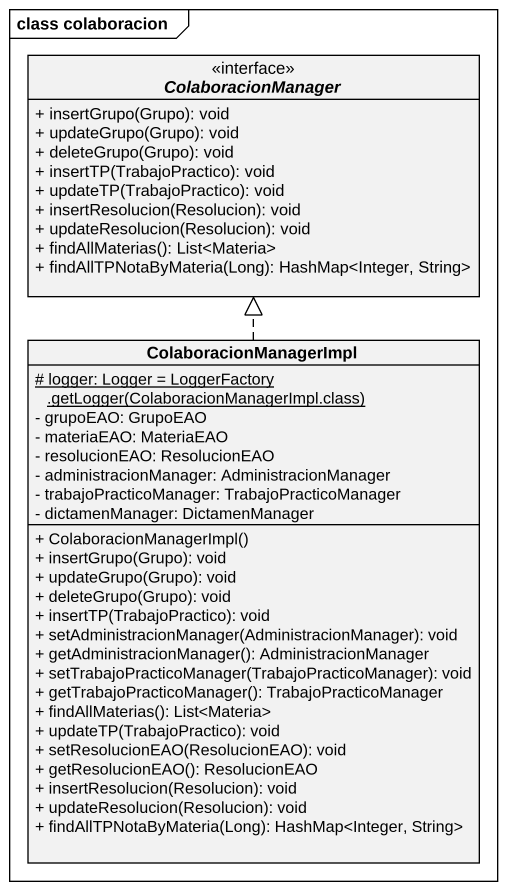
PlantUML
@startuml
mainframe class colaboracion
hide circle
hide empty members
skinparam classAttributeIconSize 0
interface ColaboracionManager <<interface>> {
  + insertGrupo(Grupo): void
  + updateGrupo(Grupo): void
  + deleteGrupo(Grupo): void
  + insertTP(TrabajoPractico): void
  + updateTP(TrabajoPractico): void
  + insertResolucion(Resolucion): void
  + updateResolucion(Resolucion): void
  + findAllMaterias(): List<Materia>
  + findAllTPNotaByMateria(Long): HashMap<Integer, String>
}
class ColaboracionManagerImpl {
  {static} {field} # logger: Logger = LoggerFactory .getLogger(ColaboracionManagerImpl.class)
  - grupoEAO: GrupoEAO
  - materiaEAO: MateriaEAO
  - resolucionEAO: ResolucionEAO
  - administracionManager: AdministracionManager
  - trabajoPracticoManager: TrabajoPracticoManager
  - dictamenManager: DictamenManager
  + ColaboracionManagerImpl()
  + insertGrupo(Grupo): void
  + updateGrupo(Grupo): void
  + deleteGrupo(Grupo): void
  + insertTP(TrabajoPractico): void
  + setAdministracionManager(AdministracionManager): void
  + getAdministracionManager(): AdministracionManager
  + setTrabajoPracticoManager(TrabajoPracticoManager): void
  + getTrabajoPracticoManager(): TrabajoPracticoManager
  + findAllMaterias(): List<Materia>
  + updateTP(TrabajoPractico): void
  + setResolucionEAO(ResolucionEAO): void
  + getResolucionEAO(): ResolucionEAO
  + insertResolucion(Resolucion): void
  + updateResolucion(Resolucion): void
  + findAllTPNotaByMateria(Long): HashMap<Integer, String>
}
ColaboracionManagerImpl .up.|> ColaboracionManager
@enduml
